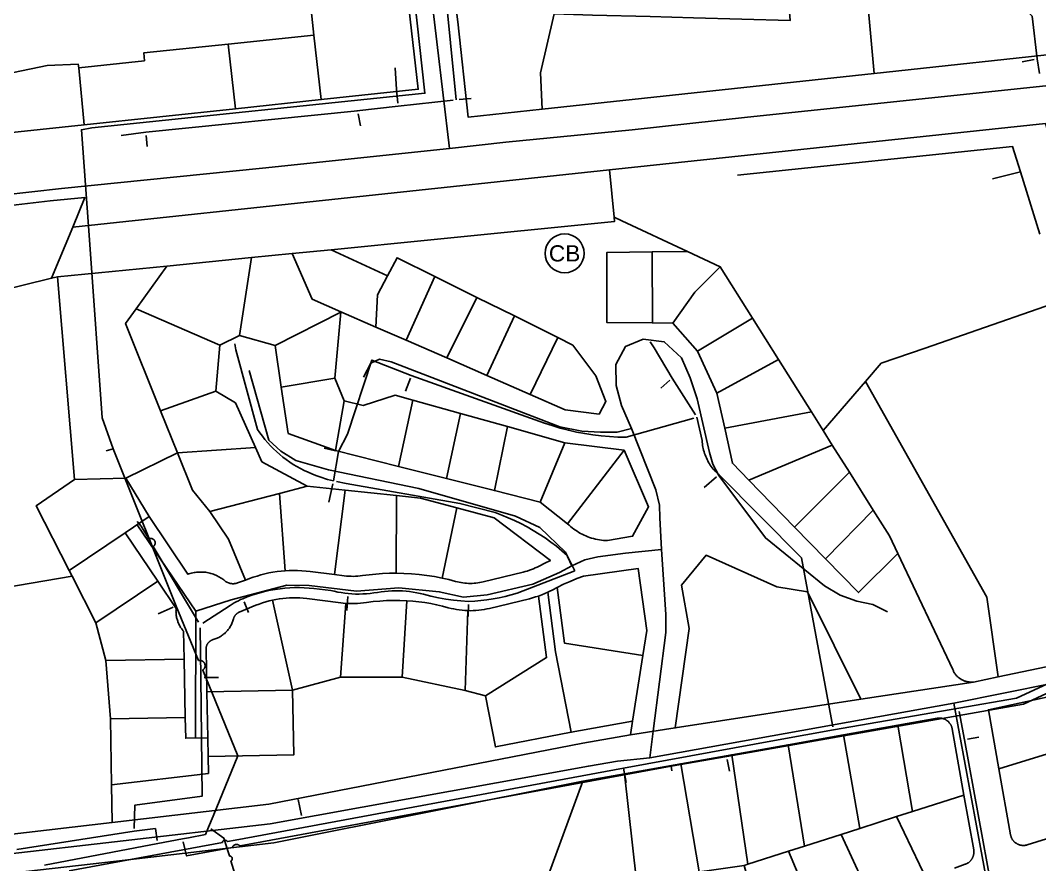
# Model space of a CAD drawing. Extents: x 1876309 to 1899261, y 443723 to 466661.
# Drawn here: x 1884044 to 1885614, y 455369 to 456670 of the extents above; entities that cross this region are included whole.
import ezdxf
from ezdxf.enums import TextEntityAlignment as Align

# ---------------------------------------------------------------- set-up
doc = ezdxf.new("R2010")
doc.units = 0
doc.header["$MEASUREMENT"] = 0
for name, color, linetype in [('Parcels', 31, 'Continuous'), ('Roads', 7, 'Continuous'), ('TEXT', 2, 'Continuous'), ('Waterlines', 5, 'Continuous')]:
    doc.layers.add(name, color=color, linetype=linetype)
doc.styles.get("Standard").update_dxf_attribs({"font": 'arial.ttf', "height": 300})

# ---------------------------------------------------------------- blocks, each defined once
blk = doc.blocks.new('Catch Basin')
blk.add_circle((6.7, 31.9), 30)
blk.add_text('CB', height=25).set_placement((6.7, 31.9), align=Align.MIDDLE)

msp = doc.modelspace()

# ---------------------------------------------------------------- linework, layer by layer
at = {"layer": 'Parcels'}
for points in [[(1885326.8, 456694.6), (1885342.2, 456719.5), (1885391.5, 456805.8), (1885435.6, 456830.2), (1885517.7, 456875.5), (1885709.8, 456858.6), (1885685.9, 456761.5), (1885676.8, 456668.9), (1885672.7, 456622.5), (1885359.1, 456588.8), (1885349.2, 456695.8), (1885326.8, 456694.6)], [(1884866.2, 456680.3), (1884845.2, 456589.4), (1884847.8, 456533.7), (1884733.4, 456521.4), (1884717.8, 456668), (1884716.1, 456679.9), (1884714.8, 456691.8), (1884713.9, 456703.8), (1884713.4, 456715.8), (1884713.4, 456727.8), (1884826.4, 456737.5), (1884849.4, 456721.3), (1884866.2, 456680.3)], [(1884640.4, 456708.9), (1884656.7, 456564.3), (1884507.4, 456548.4), (1884496.1, 456647.4), (1884490.6, 456696.3), (1884640.4, 456708.9)], [(1885228, 456689.4), (1885249.9, 456690.5), (1885326.8, 456694.6), (1885349.2, 456695.8), (1885359.1, 456588.8), (1884847.8, 456533.7), (1884845.2, 456589.4), (1884866.2, 456680.3), (1884925, 456678.7), (1885013.8, 456676.2), (1885080.4, 456674.5), (1885229.5, 456670.4), (1885228, 456689.4)], [(1884496.1, 456647.4), (1884507.4, 456548.4), (1884375.4, 456534.3), (1884364.2, 456633.7), (1884496.1, 456647.4)], [(1884133.8, 456597.1), (1884235, 456608.2), (1884234, 456620.2), (1884364.2, 456633.7), (1884375.4, 456534.3), (1884142.3, 456509.5), (1884133.8, 456597.1)], [(1883021.5, 456302.4), (1883168.2, 456354.4), (1883548.9, 456489.2), (1884085.1, 456600.7), (1884133.2, 456602.7), (1884133.8, 456597.1), (1884142.3, 456509.5), (1883914.4, 456485.3), (1883919.2, 456437.6), (1883580.9, 456391.8), (1883442.5, 456365.7), (1883304.8, 456335.7), (1883168.1, 456301.8), (1883032.3, 456264.2), (1883021.5, 456302.4)], [(1885280.3, 456038.6), (1885262.3, 456067.2), (1885211.7, 456147.9), (1885171.7, 456211.7), (1885121.9, 456290.9), (1885071.3, 456314.5), (1884970.1, 456361.6), (1884958.2, 456367.1), (1884951.4, 456439.9), (1885622.9, 456511.3), (1885696.4, 456277.7), (1885702.7, 456257.6), (1885437.2, 456165.4), (1885369.8, 456142), (1885345.6, 456114.1), (1885280.3, 456038.6)], [(1884092, 456273.1), (1884124.6, 456352), (1884951.4, 456439.9), (1884958.2, 456367.1), (1884958.8, 456360.4), (1884676.3, 456332.3), (1884522.6, 456317), (1884462.5, 456311), (1884400, 456304.8), (1884269.7, 456291.8), (1884101.3, 456275.1), (1884092, 456273.1)], [(1885086.8, 456160.8), (1885116.8, 456096.1), (1885128.7, 456042), (1885140.6, 455987.9), (1885165.9, 455961.8), (1885236.4, 455889.7), (1885284.1, 455840.8), (1885334.9, 455788.8), (1885395.2, 455848.8), (1885479.9, 455670.1), (1885480.3, 455669.1), (1885480.8, 455668.1), (1885481.2, 455667.2), (1885481.7, 455666.3), (1885482.3, 455665.4), (1885482.8, 455664.5), (1885483.4, 455663.6), (1885484.1, 455662.7), (1885484.7, 455661.9), (1885485.4, 455661.1), (1885486.1, 455660.3), (1885486.9, 455659.6), (1885487.6, 455658.8), (1885488.4, 455658.1), (1885489.2, 455657.5), (1885490.1, 455656.8), (1885490.9, 455656.2), (1885491.8, 455655.6), (1885492.7, 455655.1), (1885493.6, 455654.5), (1885494.6, 455654), (1885495.5, 455653.6), (1885496.5, 455653.1), (1885497.5, 455652.8), (1885498.5, 455652.4), (1885499.5, 455652.1), (1885500.5, 455651.8), (1885501.5, 455651.5), (1885502.6, 455651.3), (1885503.6, 455651.1), (1885504.6, 455651), (1885505.7, 455650.9), (1885506.8, 455650.8), (1885507.8, 455650.7), (1885508.9, 455650.7), (1885509.9, 455650.8), (1885511, 455650.8), (1885512, 455650.9), (1885338.3, 455624.2), (1885256.4, 455790), (1885209.2, 455797.8), (1885100, 455846.1), (1885062.3, 455799.9), (1885073.7, 455733.2), (1885052.6, 455580.1), (1884983.4, 455569.5), (1884986.6, 455590.3), (1885002.6, 455691.9), (1885008.6, 455730.2), (1884995.3, 455825.9), (1884911.4, 455814.2), (1884901, 455810.3), (1884890.7, 455806), (1884880.6, 455801.5), (1884870.7, 455796.7), (1884862.8, 455792.6), (1884859.6, 455790.9), (1884856.5, 455789.4), (1884851.8, 455787.2), (1884847, 455785.3), (1884842.1, 455783.4), (1884837.5, 455781.9), (1884832.9, 455780.6), (1884828.2, 455779.3), (1884766.6, 455764.4), (1884762.5, 455763.4), (1884758.3, 455762.6), (1884754.1, 455762), (1884749.9, 455761.5), (1884745.6, 455761.1), (1884741.4, 455760.9), (1884737.1, 455760.8), (1884732.9, 455760.9), (1884728.6, 455761.1), (1884724.2, 455761.4), (1884719.9, 455761.9), (1884715.7, 455762.6), (1884711.4, 455763.4), (1884707.2, 455764.3), (1884703, 455765.4), (1884694, 455767.8), (1884685, 455769.9), (1884675.9, 455771.7), (1884666.7, 455773.2), (1884657.5, 455774.4), (1884648.3, 455775.4), (1884639, 455776.1), (1884628.6, 455776.5), (1884618.3, 455776.6), (1884607.9, 455776.3), (1884597.6, 455775.6), (1884587.3, 455774.7), (1884577, 455773.3), (1884572.4, 455772.7), (1884567.9, 455772.3), (1884563.3, 455771.9), (1884558.8, 455771.8), (1884554.2, 455771.8), (1884549.6, 455771.9), (1884545, 455772.1), (1884541.2, 455772.5), (1884537.3, 455772.9), (1884485, 455779.5), (1884479.7, 455780.1), (1884474.5, 455780.5), (1884469.2, 455780.7), (1884463.9, 455780.8), (1884458.6, 455780.6), (1884453.4, 455780.3), (1884448.1, 455779.8), (1884442.9, 455779.1), (1884437.6, 455778.2), (1884432.5, 455777.2), (1884427.2, 455775.9), (1884422, 455774.5), (1884416.9, 455772.9), (1884411.8, 455771.1), (1884406.7, 455769.1), (1884381, 455758.4), (1884380.5, 455758.2), (1884380.1, 455758), (1884379.6, 455757.8), (1884379.2, 455757.5), (1884378.7, 455757.3), (1884378.3, 455757), (1884377.9, 455756.7), (1884377.5, 455756.4), (1884377.1, 455756), (1884376.7, 455755.7), (1884376.3, 455755.3), (1884375.9, 455755), (1884375.6, 455754.6), (1884375.3, 455754.2), (1884374.9, 455753.8), (1884374.6, 455753.4), (1884374.3, 455753), (1884374, 455752.6), (1884373.8, 455752.1), (1884373.5, 455751.7), (1884373.3, 455751.2), (1884373.1, 455750.7), (1884372.9, 455750.3), (1884372.7, 455749.8), (1884372.5, 455749.3), (1884372.4, 455748.8), (1884372.2, 455748.3), (1884371.8, 455746.8), (1884371.3, 455745.3), (1884370.8, 455743.8), (1884370.2, 455742.4), (1884369.6, 455740.9), (1884369, 455739.5), (1884368.2, 455738.1), (1884367.5, 455736.8), (1884366.7, 455735.4), (1884365.8, 455734.1), (1884364.9, 455732.8), (1884363.9, 455731.6), (1884362.9, 455730.4), (1884361.9, 455729.2), (1884360.8, 455728.1), (1884359.7, 455727), (1884358.6, 455725.9), (1884357.4, 455724.9), (1884356.2, 455723.9), (1884354.9, 455723), (1884353.6, 455722.1), (1884352.3, 455721.2), (1884351, 455720.4), (1884349.6, 455719.7), (1884348.2, 455719), (1884346.8, 455718.3), (1884345.3, 455717.7), (1884343.9, 455717.2), (1884342.4, 455716.7), (1884340.9, 455716.2), (1884340.4, 455716.1), (1884339.9, 455715.9), (1884339.4, 455715.7), (1884338.9, 455715.5), (1884338.5, 455715.3), (1884338, 455715.1), (1884337.5, 455714.8), (1884337.1, 455714.5), (1884336.7, 455714.3), (1884336.2, 455714), (1884335.8, 455713.7), (1884335.4, 455713.3), (1884335, 455713), (1884334.6, 455712.6), (1884334.3, 455712.3), (1884333.9, 455711.9), (1884333.6, 455711.5), (1884333.2, 455711.1), (1884332.9, 455710.7), (1884332.6, 455710.3), (1884332.3, 455709.9), (1884332.1, 455709.4), (1884331.8, 455709), (1884331.6, 455708.5), (1884331.3, 455708), (1884331.1, 455707.6), (1884330.9, 455707.1), (1884330.8, 455706.6), (1884330.6, 455706.1), (1884330.5, 455705.6), (1884330.3, 455705.1), (1884330.2, 455704.6), (1884330.1, 455704.1), (1884330.1, 455703.6), (1884330, 455703), (1884330, 455702.5), (1884330, 455702), (1884330, 455701.5), (1884331.2, 455636), (1884332.6, 455565), (1884298.6, 455564.3), (1884298, 455596.1), (1884296.3, 455686.1), (1884295.4, 455729.1), (1884294.4, 455730.3), (1884293.5, 455731.4), (1884292.5, 455732.6), (1884291.7, 455733.8), (1884290.8, 455735.1), (1884290, 455736.4), (1884289.3, 455737.7), (1884288.6, 455739), (1884287.9, 455740.4), (1884287.3, 455741.8), (1884286.7, 455743.2), (1884286.2, 455744.6), (1884285.7, 455746), (1884285.3, 455747.5), (1884284.9, 455749), (1884284.6, 455750.4), (1884284.3, 455751.9), (1884284, 455753.4), (1884283.9, 455754.9), (1884283.7, 455756.4), (1884283.7, 455758), (1884283.6, 455759.5), (1884283.7, 455761), (1884283.7, 455762.5), (1884283.9, 455764), (1884255.5, 455806.2), (1884205.2, 455880.9), (1884242.3, 455905.8), (1884301.6, 455816.9), (1884303.5, 455817.6), (1884305.4, 455818.2), (1884307.4, 455818.7), (1884309.4, 455819.1), (1884311.4, 455819.5), (1884313.4, 455819.8), (1884315.4, 455820.1), (1884317.4, 455820.3), (1884319.5, 455820.4), (1884321.5, 455820.4), (1884323.5, 455820.4), (1884325.5, 455820.3), (1884327.6, 455820.1), (1884329.6, 455819.9), (1884331.6, 455819.5), (1884333.6, 455819.2), (1884335.6, 455818.7), (1884337.5, 455818.2), (1884339.5, 455817.6), (1884341.4, 455816.9), (1884343.3, 455816.2), (1884345.2, 455815.4), (1884347, 455814.6), (1884348.8, 455813.6), (1884350.6, 455812.7), (1884352.3, 455811.6), (1884354.1, 455810.5), (1884355.7, 455809.3), (1884357.3, 455808.1), (1884358.9, 455806.8), (1884359.5, 455806.4), (1884360, 455806), (1884360.6, 455805.6), (1884361.1, 455805.3), (1884361.7, 455804.9), (1884362.3, 455804.6), (1884362.9, 455804.3), (1884363.6, 455804), (1884364.2, 455803.8), (1884364.8, 455803.5), (1884365.5, 455803.3), (1884366.1, 455803.1), (1884366.8, 455802.9), (1884367.4, 455802.8), (1884368.1, 455802.7), (1884368.8, 455802.5), (1884369.5, 455802.5), (1884370.1, 455802.4), (1884370.8, 455802.4), (1884371.5, 455802.4), (1884372.2, 455802.4), (1884372.8, 455802.4), (1884373.5, 455802.5), (1884374.2, 455802.5), (1884374.9, 455802.6), (1884375.5, 455802.8), (1884376.2, 455802.9), (1884376.9, 455803.1), (1884377.5, 455803.3), (1884378.2, 455803.5), (1884390.7, 455807.9), (1884396.6, 455810.2), (1884402.5, 455812.3), (1884408.5, 455814.2), (1884414.5, 455816), (1884420.6, 455817.5), (1884426.8, 455818.9), (1884432.9, 455820), (1884439.2, 455821), (1884445.4, 455821.7), (1884451.7, 455822.3), (1884458.1, 455822.6), (1884464.6, 455822.8), (1884471, 455822.7), (1884477.4, 455822.4), (1884483.9, 455821.9), (1884490.3, 455821.2), (1884527.9, 455816.4), (1884542.6, 455814.6), (1884546.1, 455814.2), (1884549.6, 455813.9), (1884553.2, 455813.8), (1884556.7, 455813.7), (1884560.3, 455813.8), (1884563.8, 455814.1), (1884567.3, 455814.4), (1884570.8, 455814.9), (1884581.1, 455816.2), (1884591.5, 455817.3), (1884601.8, 455818), (1884612.2, 455818.5), (1884622.6, 455818.6), (1884634.5, 455818.3), (1884646.3, 455817.7), (1884658.2, 455816.6), (1884669.9, 455815.2), (1884681.7, 455813.3), (1884693.3, 455811), (1884703.8, 455808.6), (1884714.3, 455805.9), (1884717.1, 455805.2), (1884719.8, 455804.5), (1884722.6, 455804), (1884725.5, 455803.6), (1884728.3, 455803.2), (1884731.2, 455803), (1884734, 455802.8), (1884736.9, 455802.8), (1884739.7, 455802.8), (1884742.6, 455803), (1884745.4, 455803.2), (1884748.3, 455803.6), (1884751.1, 455804), (1884753.9, 455804.5), (1884756.7, 455805.2), (1884818.3, 455820.2), (1884821.5, 455821), (1884824.7, 455821.9), (1884827.8, 455823), (1884830.9, 455824.1), (1884834, 455825.3), (1884837, 455826.6), (1884840, 455828.1), (1884842.9, 455829.6), (1884851.5, 455834), (1884860.2, 455838.3), (1884773.8, 455903.7), (1884716.3, 455919.1), (1884660.3, 455934.2), (1884623, 455938.1), (1884544.4, 455946.5), (1884485.8, 455952.7), (1884416, 455990.3), (1884406.2, 456012), (1884375.2, 456080.9), (1884344.9, 456099.2), (1884351.2, 456169.7), (1884381.2, 456184.8), (1884436.3, 456169.2), (1884445.8, 456105.2), (1884456.5, 456033.9), (1884529.3, 456007.5), (1884626.4, 455983), (1884700, 455964.5), (1884773.9, 455945.9), (1884844.4, 455928.2), (1884886.8, 455894.7), (1884889, 455892.5), (1884891.3, 455890.5), (1884893.7, 455888.5), (1884896.1, 455886.6), (1884898.7, 455884.8), (1884901.2, 455883.1), (1884903.9, 455881.4), (1884906.5, 455879.9), (1884909.3, 455878.5), (1884912.1, 455877.1), (1884914.9, 455875.9), (1884917.8, 455874.7), (1884920.7, 455873.7), (1884923.6, 455872.7), (1884926.6, 455871.9), (1884929.6, 455871.1), (1884932.6, 455870.5), (1884935.7, 455870), (1884938.7, 455869.5), (1884941.8, 455869.2), (1884944.9, 455869), (1884948, 455868.9), (1884986.9, 455875.4), (1885011.5, 455920.9), (1884973.7, 456008), (1884882.5, 456019.5), (1884794, 456044.4), (1884721.7, 456064.7), (1884648.6, 456085.3), (1884621.3, 456093), (1884572, 456076.9), (1884542.7, 456084.4), (1884528.3, 456119.1), (1884537.3, 456220.6), (1884537.4, 456221.5), (1884591.5, 456197.9), (1884638.3, 456177.4), (1884700.5, 456150.3), (1884762.1, 456123.4), (1884829.1, 456094.1), (1884883.2, 456070.5), (1884935.2, 456063.4), (1884945.8, 456083.3), (1884930, 456122.8), (1884894.7, 456170.1), (1884871.5, 456181.7), (1884804.7, 456214.9), (1884747, 456243.6), (1884682.5, 456275.6), (1884624.1, 456304.7), (1884609.5, 456276.8), (1884522.6, 456317), (1884676.3, 456332.3), (1884958.8, 456360.4), (1884958.2, 456367.1), (1884970.1, 456361.6), (1885071.3, 456314.5), (1885016.8, 456313.7), (1884947, 456312.7), (1884947.2, 456204.8), (1885017.4, 456204.2), (1885048.6, 456204), (1885086.8, 456160.8)], [(1884537.3, 456220.6), (1884436.3, 456169.2), (1884381.2, 456184.8), (1884400, 456304.8), (1884462.5, 456311), (1884493.2, 456240.8), (1884537.4, 456221.5), (1884537.3, 456220.6)], [(1884522.6, 456317), (1884609.5, 456276.8), (1884594.1, 456247.4), (1884591.5, 456197.9), (1884537.4, 456221.5), (1884493.2, 456240.8), (1884462.5, 456311), (1884522.6, 456317)], [(1885016.8, 456313.7), (1885017.4, 456204.2), (1884947.2, 456204.8), (1884947, 456312.7), (1885016.8, 456313.7)], [(1885071.3, 456314.5), (1885121.9, 456290.9), (1885082.6, 456251.8), (1885048.6, 456204), (1885017.4, 456204.2), (1885016.8, 456313.7), (1885071.3, 456314.5)], [(1884222.2, 456225.8), (1884269.7, 456291.8), (1884400, 456304.8), (1884381.2, 456184.8), (1884351.2, 456169.7), (1884222.2, 456225.8)], [(1884638.3, 456177.4), (1884591.5, 456197.9), (1884594.1, 456247.4), (1884609.5, 456276.8), (1884624.1, 456304.7), (1884682.5, 456275.6), (1884638.3, 456177.4)], [(1884269.7, 456291.8), (1884222.2, 456225.8), (1884206, 456203.3), (1884259.8, 456068.8), (1884285.7, 456004.2), (1884206.3, 455964.8), (1884127.2, 455962.8), (1884101.3, 456275.1), (1884269.7, 456291.8)], [(1885171.7, 456211.7), (1885086.8, 456160.8), (1885048.6, 456204), (1885082.6, 456251.8), (1885121.9, 456290.9), (1885171.7, 456211.7)], [(1884682.5, 456275.6), (1884747, 456243.6), (1884700.5, 456150.3), (1884638.3, 456177.4), (1884682.5, 456275.6)], [(1884804.7, 456214.9), (1884762.1, 456123.4), (1884700.5, 456150.3), (1884747, 456243.6), (1884804.7, 456214.9)], [(1884344.9, 456099.2), (1884259.8, 456068.8), (1884206, 456203.3), (1884222.2, 456225.8), (1884351.2, 456169.7), (1884344.9, 456099.2)], [(1884528.3, 456119.1), (1884445.8, 456105.2), (1884436.3, 456169.2), (1884537.3, 456220.6), (1884528.3, 456119.1)], [(1884804.7, 456214.9), (1884871.5, 456181.7), (1884829.1, 456094.1), (1884762.1, 456123.4), (1884804.7, 456214.9)], [(1885171.7, 456211.7), (1885211.7, 456147.9), (1885116.8, 456096.1), (1885086.8, 456160.8), (1885171.7, 456211.7)], [(1884829.1, 456094.1), (1884871.5, 456181.7), (1884894.7, 456170.1), (1884930, 456122.8), (1884945.8, 456083.3), (1884935.2, 456063.4), (1884883.2, 456070.5), (1884829.1, 456094.1)], [(1885211.7, 456147.9), (1885262.3, 456067.2), (1885128.7, 456042), (1885116.8, 456096.1), (1885211.7, 456147.9)], [(1884528.3, 456119.1), (1884542.7, 456084.4), (1884529.3, 456007.5), (1884456.5, 456033.9), (1884445.8, 456105.2), (1884528.3, 456119.1)], [(1885280.3, 456038.6), (1885345.6, 456114.1), (1885532.5, 455781.4), (1885549.6, 455658.8), (1885512, 455650.9), (1885511, 455650.8), (1885509.9, 455650.8), (1885508.9, 455650.7), (1885507.8, 455650.7), (1885506.8, 455650.8), (1885505.7, 455650.9), (1885504.6, 455651), (1885503.6, 455651.1), (1885502.6, 455651.3), (1885501.5, 455651.5), (1885500.5, 455651.8), (1885499.5, 455652.1), (1885498.5, 455652.4), (1885497.5, 455652.8), (1885496.5, 455653.1), (1885495.5, 455653.6), (1885494.6, 455654), (1885493.6, 455654.5), (1885492.7, 455655.1), (1885491.8, 455655.6), (1885490.9, 455656.2), (1885490.1, 455656.8), (1885489.2, 455657.5), (1885488.4, 455658.1), (1885487.6, 455658.8), (1885486.9, 455659.6), (1885486.1, 455660.3), (1885485.4, 455661.1), (1885484.7, 455661.9), (1885484.1, 455662.7), (1885483.4, 455663.6), (1885482.8, 455664.5), (1885482.3, 455665.4), (1885481.7, 455666.3), (1885481.2, 455667.2), (1885480.8, 455668.1), (1885480.3, 455669.1), (1885479.9, 455670.1), (1885395.2, 455848.8), (1885382.3, 455876.2), (1885357.5, 455915.6), (1885320.7, 455974.3), (1885294.4, 456016.1), (1885280.3, 456038.6)], [(1884285.7, 456004.2), (1884259.8, 456068.8), (1884344.9, 456099.2), (1884375.2, 456080.9), (1884406.2, 456012), (1884285.7, 456004.2)], [(1884529.3, 456007.5), (1884542.7, 456084.4), (1884572, 456076.9), (1884621.3, 456093), (1884648.6, 456085.3), (1884626.4, 455983), (1884529.3, 456007.5)], [(1884648.6, 456085.3), (1884721.7, 456064.7), (1884700, 455964.5), (1884626.4, 455983), (1884648.6, 456085.3)], [(1884721.7, 456064.7), (1884794, 456044.4), (1884773.9, 455945.9), (1884700, 455964.5), (1884721.7, 456064.7)], [(1885262.3, 456067.2), (1885280.3, 456038.6), (1885294.4, 456016.1), (1885165.9, 455961.8), (1885140.6, 455987.9), (1885128.7, 456042), (1885262.3, 456067.2)], [(1884794, 456044.4), (1884882.5, 456019.5), (1884844.4, 455928.2), (1884773.9, 455945.9), (1884794, 456044.4)], [(1884443.2, 455941.6), (1884335.9, 455913.7), (1884308.8, 455946.4), (1884285.7, 456004.2), (1884406.2, 456012), (1884416, 455990.3), (1884485.8, 455952.7), (1884443.2, 455941.6)], [(1884882.5, 456019.5), (1884973.7, 456008), (1884886.8, 455894.7), (1884844.4, 455928.2), (1884882.5, 456019.5)], [(1885294.4, 456016.1), (1885320.7, 455974.3), (1885236.4, 455889.7), (1885165.9, 455961.8), (1885294.4, 456016.1)], [(1884206.3, 455964.8), (1884285.7, 456004.2), (1884308.8, 455946.4), (1884335.9, 455913.7), (1884364.6, 455870.9), (1884390.7, 455807.9), (1884378.2, 455803.5), (1884377.5, 455803.3), (1884376.9, 455803.1), (1884376.2, 455802.9), (1884375.5, 455802.8), (1884374.9, 455802.6), (1884374.2, 455802.5), (1884373.5, 455802.5), (1884372.8, 455802.4), (1884372.2, 455802.4), (1884371.5, 455802.4), (1884370.8, 455802.4), (1884370.1, 455802.4), (1884369.5, 455802.5), (1884368.8, 455802.5), (1884368.1, 455802.7), (1884367.4, 455802.8), (1884366.8, 455802.9), (1884366.1, 455803.1), (1884365.5, 455803.3), (1884364.8, 455803.5), (1884364.2, 455803.8), (1884363.6, 455804), (1884362.9, 455804.3), (1884362.3, 455804.6), (1884361.7, 455804.9), (1884361.1, 455805.3), (1884360.6, 455805.6), (1884360, 455806), (1884359.5, 455806.4), (1884358.9, 455806.8), (1884357.3, 455808.1), (1884355.7, 455809.3), (1884354.1, 455810.5), (1884352.3, 455811.6), (1884350.6, 455812.7), (1884348.8, 455813.6), (1884347, 455814.6), (1884345.2, 455815.4), (1884343.3, 455816.2), (1884341.4, 455816.9), (1884339.5, 455817.6), (1884337.5, 455818.2), (1884335.6, 455818.7), (1884333.6, 455819.2), (1884331.6, 455819.5), (1884329.6, 455819.9), (1884327.6, 455820.1), (1884325.5, 455820.3), (1884323.5, 455820.4), (1884321.5, 455820.4), (1884319.5, 455820.4), (1884317.4, 455820.3), (1884315.4, 455820.1), (1884313.4, 455819.8), (1884311.4, 455819.5), (1884309.4, 455819.1), (1884307.4, 455818.7), (1884305.4, 455818.2), (1884303.5, 455817.6), (1884301.6, 455816.9), (1884242.3, 455905.8), (1884206.3, 455964.8)], [(1884973.7, 456008), (1885011.5, 455920.9), (1884986.9, 455875.4), (1884948, 455868.9), (1884944.9, 455869), (1884941.8, 455869.2), (1884938.7, 455869.5), (1884935.7, 455870), (1884932.6, 455870.5), (1884929.6, 455871.1), (1884926.6, 455871.9), (1884923.6, 455872.7), (1884920.7, 455873.7), (1884917.8, 455874.7), (1884914.9, 455875.9), (1884912.1, 455877.1), (1884909.3, 455878.5), (1884906.5, 455879.9), (1884903.9, 455881.4), (1884901.2, 455883.1), (1884898.7, 455884.8), (1884896.1, 455886.6), (1884893.7, 455888.5), (1884891.3, 455890.5), (1884889, 455892.5), (1884886.8, 455894.7), (1884973.7, 456008)], [(1884206.3, 455964.8), (1884242.3, 455905.8), (1884205.2, 455880.9), (1884119.1, 455822.9), (1884068.3, 455922.6), (1884127.2, 455962.8), (1884206.3, 455964.8)], [(1885320.7, 455974.3), (1885357.5, 455915.6), (1885284.1, 455840.8), (1885236.4, 455889.7), (1885320.7, 455974.3)], [(1884544.4, 455946.5), (1884527.9, 455816.4), (1884490.3, 455821.2), (1884483.9, 455821.9), (1884477.4, 455822.4), (1884471, 455822.7), (1884464.6, 455822.8), (1884458.1, 455822.6), (1884451.7, 455822.3), (1884443.2, 455941.6), (1884485.8, 455952.7), (1884544.4, 455946.5)], [(1884443.2, 455941.6), (1884451.7, 455822.3), (1884445.4, 455821.7), (1884439.2, 455821), (1884432.9, 455820), (1884426.8, 455818.9), (1884420.6, 455817.5), (1884414.5, 455816), (1884408.5, 455814.2), (1884402.5, 455812.3), (1884396.6, 455810.2), (1884390.7, 455807.9), (1884364.6, 455870.9), (1884335.9, 455913.7), (1884443.2, 455941.6)], [(1884544.4, 455946.5), (1884623, 455938.1), (1884622.6, 455818.6), (1884612.2, 455818.5), (1884601.8, 455818), (1884591.5, 455817.3), (1884581.1, 455816.2), (1884570.8, 455814.9), (1884567.3, 455814.4), (1884563.8, 455814.1), (1884560.3, 455813.8), (1884556.7, 455813.7), (1884553.2, 455813.8), (1884549.6, 455813.9), (1884546.1, 455814.2), (1884542.6, 455814.6), (1884527.9, 455816.4), (1884544.4, 455946.5)], [(1884622.6, 455818.6), (1884623, 455938.1), (1884660.3, 455934.2), (1884716.3, 455919.1), (1884693.3, 455811), (1884681.7, 455813.3), (1884669.9, 455815.2), (1884658.2, 455816.6), (1884646.3, 455817.7), (1884634.5, 455818.3), (1884622.6, 455818.6)], [(1884716.3, 455919.1), (1884773.8, 455903.7), (1884860.2, 455838.3), (1884851.5, 455834), (1884842.9, 455829.6), (1884840, 455828.1), (1884837, 455826.6), (1884834, 455825.3), (1884830.9, 455824.1), (1884827.8, 455823), (1884824.7, 455821.9), (1884821.5, 455821), (1884818.3, 455820.2), (1884756.7, 455805.2), (1884753.9, 455804.5), (1884751.1, 455804), (1884748.3, 455803.6), (1884745.4, 455803.2), (1884742.6, 455803), (1884739.7, 455802.8), (1884736.9, 455802.8), (1884734, 455802.8), (1884731.2, 455803), (1884728.3, 455803.2), (1884725.5, 455803.6), (1884722.6, 455804), (1884719.8, 455804.5), (1884717.1, 455805.2), (1884714.3, 455805.9), (1884703.8, 455808.6), (1884693.3, 455811), (1884716.3, 455919.1)], [(1885284.1, 455840.8), (1885357.5, 455915.6), (1885382.3, 455876.2), (1885395.2, 455848.8), (1885334.9, 455788.8), (1885284.1, 455840.8)], [(1884119.1, 455822.9), (1884205.2, 455880.9), (1884255.5, 455806.2), (1884160.2, 455742.1), (1884123.5, 455814.2), (1884119.1, 455822.9)], [(1885338.3, 455624.2), (1885052.6, 455580.1), (1885073.7, 455733.2), (1885062.3, 455799.9), (1885100, 455846.1), (1885209.2, 455797.8), (1885256.4, 455790), (1885338.3, 455624.2)], [(1884870.7, 455796.7), (1884880.6, 455801.5), (1884890.7, 455806), (1884901, 455810.3), (1884911.4, 455814.2), (1884995.3, 455825.9), (1885008.6, 455730.2), (1885002.6, 455691.9), (1884881.7, 455710.9), (1884870.7, 455796.7)], [(1884160.2, 455742.1), (1884255.5, 455806.2), (1884283.9, 455764), (1884283.7, 455762.5), (1884283.7, 455761), (1884283.6, 455759.5), (1884283.7, 455758), (1884283.7, 455756.4), (1884283.9, 455754.9), (1884284, 455753.4), (1884284.3, 455751.9), (1884284.6, 455750.4), (1884284.9, 455749), (1884285.3, 455747.5), (1884285.7, 455746), (1884286.2, 455744.6), (1884286.7, 455743.2), (1884287.3, 455741.8), (1884287.9, 455740.4), (1884288.6, 455739), (1884289.3, 455737.7), (1884290, 455736.4), (1884290.8, 455735.1), (1884291.7, 455733.8), (1884292.5, 455732.6), (1884293.5, 455731.4), (1884294.4, 455730.3), (1884295.4, 455729.1), (1884296.3, 455686.1), (1884175.6, 455683.8), (1884160.2, 455742.1)], [(1884870.7, 455796.7), (1884881.7, 455710.9), (1885002.6, 455691.9), (1884986.6, 455590.3), (1884906.6, 455576.4), (1884892.4, 455573.6), (1884868.2, 455697.6), (1884856.5, 455789.4), (1884859.6, 455790.9), (1884862.8, 455792.6), (1884870.7, 455796.7)], [(1884463, 455638.5), (1884331.2, 455636), (1884330, 455701.5), (1884330, 455702), (1884330, 455702.5), (1884330, 455703), (1884330.1, 455703.6), (1884330.1, 455704.1), (1884330.2, 455704.6), (1884330.3, 455705.1), (1884330.5, 455705.6), (1884330.6, 455706.1), (1884330.8, 455706.6), (1884330.9, 455707.1), (1884331.1, 455707.6), (1884331.3, 455708), (1884331.6, 455708.5), (1884331.8, 455709), (1884332.1, 455709.4), (1884332.3, 455709.9), (1884332.6, 455710.3), (1884332.9, 455710.7), (1884333.2, 455711.1), (1884333.6, 455711.5), (1884333.9, 455711.9), (1884334.3, 455712.3), (1884334.6, 455712.6), (1884335, 455713), (1884335.4, 455713.3), (1884335.8, 455713.7), (1884336.2, 455714), (1884336.7, 455714.3), (1884337.1, 455714.5), (1884337.5, 455714.8), (1884338, 455715.1), (1884338.5, 455715.3), (1884338.9, 455715.5), (1884339.4, 455715.7), (1884339.9, 455715.9), (1884340.4, 455716.1), (1884340.9, 455716.2), (1884342.4, 455716.7), (1884343.9, 455717.2), (1884345.3, 455717.7), (1884346.8, 455718.3), (1884348.2, 455719), (1884349.6, 455719.7), (1884351, 455720.4), (1884352.3, 455721.2), (1884353.6, 455722.1), (1884354.9, 455723), (1884356.2, 455723.9), (1884357.4, 455724.9), (1884358.6, 455725.9), (1884359.7, 455727), (1884360.8, 455728.1), (1884361.9, 455729.2), (1884362.9, 455730.4), (1884363.9, 455731.6), (1884364.9, 455732.8), (1884365.8, 455734.1), (1884366.7, 455735.4), (1884367.5, 455736.8), (1884368.2, 455738.1), (1884369, 455739.5), (1884369.6, 455740.9), (1884370.2, 455742.4), (1884370.8, 455743.8), (1884371.3, 455745.3), (1884371.8, 455746.8), (1884372.2, 455748.3), (1884372.4, 455748.8), (1884372.5, 455749.3), (1884372.7, 455749.8), (1884372.9, 455750.3), (1884373.1, 455750.7), (1884373.3, 455751.2), (1884373.5, 455751.7), (1884373.8, 455752.1), (1884374, 455752.6), (1884374.3, 455753), (1884374.6, 455753.4), (1884374.9, 455753.8), (1884375.3, 455754.2), (1884375.6, 455754.6), (1884375.9, 455755), (1884376.3, 455755.3), (1884376.7, 455755.7), (1884377.1, 455756), (1884377.5, 455756.4), (1884377.9, 455756.7), (1884378.3, 455757), (1884378.7, 455757.3), (1884379.2, 455757.5), (1884379.6, 455757.8), (1884380.1, 455758), (1884380.5, 455758.2), (1884381, 455758.4), (1884406.7, 455769.1), (1884411.8, 455771.1), (1884416.9, 455772.9), (1884422, 455774.5), (1884427.2, 455775.9), (1884432.5, 455777.2), (1884463, 455638.5)], [(1884463, 455638.5), (1884432.5, 455777.2), (1884437.6, 455778.2), (1884442.9, 455779.1), (1884448.1, 455779.8), (1884453.4, 455780.3), (1884458.6, 455780.6), (1884463.9, 455780.8), (1884469.2, 455780.7), (1884474.5, 455780.5), (1884479.7, 455780.1), (1884485, 455779.5), (1884537.3, 455772.9), (1884541.2, 455772.5), (1884545, 455772.1), (1884536.8, 455658.4), (1884463, 455638.5)], [(1884632.2, 455658.4), (1884536.8, 455658.4), (1884545, 455772.1), (1884549.6, 455771.9), (1884554.2, 455771.8), (1884558.8, 455771.8), (1884563.3, 455771.9), (1884567.9, 455772.3), (1884572.4, 455772.7), (1884577, 455773.3), (1884587.3, 455774.7), (1884597.6, 455775.6), (1884607.9, 455776.3), (1884618.3, 455776.6), (1884628.6, 455776.5), (1884639, 455776.1), (1884632.2, 455658.4)], [(1884632.2, 455658.4), (1884639, 455776.1), (1884648.3, 455775.4), (1884657.5, 455774.4), (1884666.7, 455773.2), (1884675.9, 455771.7), (1884685, 455769.9), (1884694, 455767.8), (1884703, 455765.4), (1884707.2, 455764.3), (1884711.4, 455763.4), (1884715.7, 455762.6), (1884719.9, 455761.9), (1884724.2, 455761.4), (1884728.6, 455761.1), (1884732.9, 455760.9), (1884729, 455638), (1884632.2, 455658.4)], [(1884729, 455638), (1884732.9, 455760.9), (1884737.1, 455760.8), (1884741.4, 455760.9), (1884745.6, 455761.1), (1884749.9, 455761.5), (1884754.1, 455762), (1884758.3, 455762.6), (1884762.5, 455763.4), (1884766.6, 455764.4), (1884828.2, 455779.3), (1884832.9, 455780.6), (1884837.5, 455781.9), (1884842.1, 455783.4), (1884854.3, 455688.6), (1884760.3, 455629.4), (1884729, 455638)], [(1884842.1, 455783.4), (1884847, 455785.3), (1884851.8, 455787.2), (1884856.5, 455789.4), (1884868.2, 455697.6), (1884892.4, 455573.6), (1884775.6, 455550.9), (1884760.3, 455629.4), (1884854.3, 455688.6), (1884842.1, 455783.4)], [(1884182.5, 455593.9), (1884175.6, 455683.8), (1884296.3, 455686.1), (1884298, 455596.1), (1884182.5, 455593.9)], [(1884729, 455638), (1884760.3, 455629.4), (1884775.6, 455550.9), (1884892.4, 455573.6), (1884906.6, 455576.4), (1884986.6, 455590.3), (1884983.4, 455569.5), (1884910.2, 455556.7), (1884426.4, 455462.5), (1884185.3, 455434.5), (1884184.3, 455492.7), (1884333.6, 455510.1), (1884333.1, 455536), (1884464.9, 455538.5), (1884463, 455638.5), (1884536.8, 455658.4), (1884632.2, 455658.4), (1884729, 455638)], [(1884331.2, 455636), (1884463, 455638.5), (1884464.9, 455538.5), (1884333.1, 455536), (1884332.6, 455565), (1884331.2, 455636)], [(1885727.8, 455571.7), (1885639, 455544.3), (1885550.8, 455517.1), (1885534.7, 455608.1), (1885705.1, 455645.1), (1885727.8, 455571.7)], [(1884182.5, 455593.9), (1884298, 455596.1), (1884298.6, 455564.3), (1884332.6, 455565), (1884333.1, 455536), (1884333.6, 455510.1), (1884184.3, 455492.7), (1884182.5, 455593.9)], [(1885417.7, 455451.2), (1885395.3, 455584.3), (1885455.7, 455595.1), (1885456.4, 455595.2), (1885457.1, 455595.3), (1885457.8, 455595.3), (1885458.5, 455595.4), (1885459.2, 455595.4), (1885459.9, 455595.4), (1885460.6, 455595.3), (1885461.3, 455595.3), (1885462, 455595.2), (1885462.7, 455595.1), (1885463.4, 455594.9), (1885464.1, 455594.8), (1885464.7, 455594.6), (1885465.4, 455594.4), (1885466.1, 455594.2), (1885466.7, 455593.9), (1885467.4, 455593.7), (1885468, 455593.4), (1885468.6, 455593), (1885469.2, 455592.7), (1885469.8, 455592.3), (1885470.4, 455592), (1885471, 455591.6), (1885471.5, 455591.1), (1885472.1, 455590.7), (1885472.6, 455590.2), (1885473.1, 455589.8), (1885473.6, 455589.3), (1885474.1, 455588.8), (1885474.5, 455588.2), (1885475, 455587.7), (1885475.4, 455587.1), (1885475.8, 455586.6), (1885476.2, 455586), (1885476.6, 455585.4), (1885476.9, 455584.8), (1885477.2, 455584.2), (1885477.5, 455583.5), (1885477.8, 455582.9), (1885478, 455582.2), (1885478.3, 455581.6), (1885478.5, 455580.9), (1885478.6, 455580.2), (1885478.8, 455579.6), (1885478.9, 455578.9), (1885497.1, 455476.7), (1885417.7, 455451.2)], [(1885393.4, 455443.4), (1885336.7, 455425.3), (1885311.5, 455569.4), (1885395.3, 455584.3), (1885417.7, 455451.2), (1885393.4, 455443.4)], [(1885307.9, 455416), (1885251.4, 455397.9), (1885226.3, 455554.3), (1885311.5, 455569.4), (1885336.7, 455425.3), (1885307.9, 455416)], [(1885227, 455390.1), (1885164.5, 455370), (1885139.6, 455538.9), (1885226.3, 455554.3), (1885251.4, 455397.9), (1885227, 455390.1)], [(1885001.3, 455345.6), (1884992.7, 455344.3), (1884974.4, 455509.6), (1885061, 455524.9), (1885089.4, 455358.2), (1885001.3, 455345.6)], [(1885104.5, 455360.4), (1885089.4, 455358.2), (1885061, 455524.9), (1885139.6, 455538.9), (1885164.5, 455370), (1885158.4, 455368.1), (1885104.5, 455360.4)], [(1884992.7, 455344.3), (1884899.4, 455330.9), (1884845.8, 455323.2), (1884910, 455498.1), (1884974.4, 455509.6), (1884992.7, 455344.3)], [(1885336.7, 455425.3), (1885393.4, 455443.4), (1885440.4, 455345.1), (1885358.7, 455306.2), (1885307.9, 455416), (1885336.7, 455425.3)], [(1885251.4, 455397.9), (1885307.9, 455416), (1885358.7, 455306.2), (1885278.3, 455267.8), (1885227, 455390.1), (1885251.4, 455397.9)], [(1885227, 455390.1), (1885278.3, 455267.8), (1885238.6, 455248.9), (1885230.3, 455245.1), (1885222, 455241.7), (1885213.5, 455238.5), (1885204.9, 455235.6), (1885196.2, 455232.9), (1885158.4, 455368.1), (1885164.5, 455370), (1885227, 455390.1)]]:
    msp.add_lwpolyline(points, close=True, dxfattribs=at)
for points in [[(1883923.4, 456372.9), (1884089.9, 456392.1), (1884143.3, 456397.4), (1884124.6, 456352), (1884092, 456273.1), (1883700.8, 456176.8)], [(1883700.8, 456176.8), (1884092, 456273.1), (1884092, 456273.1), (1884101.3, 456275.1), (1884127.2, 455962.8), (1884068.3, 455922.6), (1884119.1, 455822.9), (1884123.5, 455814.2), (1883783.3, 455755.7)], [(1885695.2, 455689), (1885549.6, 455658.8), (1885532.5, 455781.4), (1885345.6, 456114.1), (1885369.8, 456142), (1885437.2, 456165.4), (1885702.7, 456257.6)], [(1883783.3, 455755.7), (1884123.5, 455814.2), (1884160.2, 455742.1), (1884160.2, 455742.1), (1884175.6, 455683.8), (1884182.5, 455593.9), (1884184.3, 455492.7), (1884185.3, 455434.5), (1884022.4, 455415.6)], [(1885669.1, 455422.9), (1885594.5, 455399.9), (1885593.8, 455399.7), (1885593.1, 455399.6), (1885592.5, 455399.4), (1885591.8, 455399.3), (1885591.1, 455399.2), (1885590.4, 455399.1), (1885589.7, 455399.1), (1885589, 455399.1), (1885588.3, 455399.1), (1885587.6, 455399.1), (1885587, 455399.1), (1885586.3, 455399.2), (1885585.6, 455399.3), (1885584.9, 455399.4), (1885584.2, 455399.5), (1885583.5, 455399.7), (1885582.9, 455399.9), (1885582.2, 455400.1), (1885581.6, 455400.3), (1885580.9, 455400.6), (1885580.3, 455400.8), (1885579.7, 455401.1), (1885579.1, 455401.5), (1885578.5, 455401.8), (1885577.9, 455402.2), (1885577.3, 455402.5), (1885576.7, 455402.9), (1885576.2, 455403.4), (1885575.6, 455403.8), (1885575.1, 455404.3), (1885574.6, 455404.7), (1885574.1, 455405.2), (1885573.7, 455405.7), (1885573.2, 455406.3), (1885572.8, 455406.8), (1885572.4, 455407.3), (1885572, 455407.9), (1885571.6, 455408.5), (1885571.2, 455409.1), (1885570.9, 455409.7), (1885570.6, 455410.3), (1885570.3, 455410.9), (1885570, 455411.6), (1885569.8, 455412.2), (1885569.6, 455412.9), (1885569.4, 455413.5), (1885569.2, 455414.2), (1885569, 455414.9), (1885568.9, 455415.6), (1885550.8, 455517.1), (1885639, 455544.3)], [(1884034.2, 455356.7), (1884192.2, 455374.9), (1884434.1, 455402.9), (1884910, 455498.1), (1884845.8, 455323.2), (1884775.5, 455132.1), (1884736.1, 455024.9), (1884656.5, 454808.4), (1884646, 454779.8), (1884598.2, 454649.7), (1884568.2, 454568.1), (1884538.2, 454486.4), (1884511.1, 454412.8), (1884467, 454292.7), (1884435.7, 454207.7), (1884350, 454243.8), (1884265.5, 454279.3), (1883620.2, 454551.1)], [(1885440.4, 455345.1), (1885393.4, 455443.4), (1885417.7, 455451.2), (1885417.7, 455451.2), (1885497.1, 455476.7), (1885512.1, 455392.4), (1885512.2, 455391.7), (1885512.3, 455391), (1885512.3, 455390.3), (1885512.4, 455389.6), (1885512.4, 455388.9), (1885512.4, 455388.3), (1885512.3, 455387.6), (1885512.3, 455386.9), (1885512.2, 455386.2), (1885512.1, 455385.5), (1885512, 455384.9), (1885511.8, 455384.2), (1885511.7, 455383.5), (1885511.5, 455382.9), (1885511.2, 455382.2), (1885511, 455381.6), (1885510.7, 455381), (1885510.5, 455380.3), (1885510.2, 455379.7), (1885509.8, 455379.1), (1885509.5, 455378.5), (1885509.1, 455377.9), (1885508.8, 455377.4), (1885508.3, 455376.8), (1885507.9, 455376.3), (1885507.5, 455375.8), (1885507, 455375.2), (1885506.6, 455374.7), (1885506.1, 455374.3), (1885505.6, 455373.8), (1885505, 455373.4), (1885504.5, 455372.9), (1885503.9, 455372.5), (1885503.4, 455372.2), (1885502.8, 455371.8), (1885502.2, 455371.4), (1885501.6, 455371.1), (1885501, 455370.8), (1885500.4, 455370.5), (1885499.7, 455370.3), (1885499.1, 455370), (1885482.7, 455363.9)]]:
    msp.add_lwpolyline(points, dxfattribs=at)
at = {"layer": 'Roads'}
for p, q in [((1884223.8, 455893.2), (1884314, 455759.9)), ((1884314, 455759.9), (1884313.9, 455564.6)), ((1885634.7, 455649.2), (1885481.8, 455618.1)), ((1885481.8, 455618.1), (1885013.6, 455534.2)), ((1885481.8, 455618.1), (1885533.8, 455334.8))]:
    msp.add_line(p, q, dxfattribs=at)
for points in [[(1884720.2, 456852.4), (1884697.7, 456816.7), (1884683.3, 456785.4), (1884676.6, 456752), (1884675.7, 456720.2), (1884704.8, 456473.2)], [(1885623.2, 456569.6), (1885442.5, 456550.4), (1885164, 456521.1), (1884986.3, 456501.5), (1884791.6, 456482.8), (1884704.8, 456473.2)], [(1884704.8, 456473.2), (1884417.1, 456442.9), (1884107.3, 456411.1), (1883969.5, 456396), (1883794.4, 456371.3), (1883652.6, 456348.6), (1883488.6, 456316.3), (1883314.5, 456274.9), (1883163.1, 456234.5), (1882853.3, 456148.7), (1882635.3, 456091.7)], [(1884984.9, 456041.3), (1884969.5, 456077.1), (1884961.3, 456108), (1884960.9, 456140.3), (1884975.7, 456168.1), (1885003, 456179.4), (1885035.6, 456175.3), (1885062.2, 456150.4), (1885075.7, 456119.8), (1885086.3, 456087.5), (1885105.3, 456004.7), (1885110.2, 455986.8), (1885119.8, 455969), (1885191.5, 455872.9), (1885282.6, 455798.9), (1885306.7, 455784.9), (1885332.3, 455775.4), (1885356.8, 455770.4), (1885379.4, 455759.1)], [(1884984.9, 456041.3), (1884962.9, 456036), (1884937.6, 456036), (1884908.8, 456037.6), (1884874.7, 456044.3), (1884614.8, 456144.1), (1884597.1, 456148.3), (1884583.5, 456142.4), (1884572.5, 456120.4)], [(1884893.2, 455830), (1884883.5, 455850.9), (1884843.8, 455889.2), (1884806.6, 455906.4), (1884657.7, 455949.3), (1884518.5, 455977.9), (1884468, 455992.2), (1884445.2, 456006.5), (1884426.7, 456023.3), (1884396.4, 456131)], [(1884984.9, 456041.3), (1885022.8, 455946.8), (1885028, 455923.3), (1885028.8, 455903.8), (1885031.3, 455855)], [(1885031.3, 455855), (1884976, 455849.3), (1884933.3, 455843.8), (1884913.5, 455839), (1884893.2, 455830)], [(1885031.3, 455855), (1885037.8, 455754.9), (1885037.8, 455727.3), (1885018.3, 455575.2), (1885013.6, 455534.2)], [(1884893.2, 455830), (1884874.3, 455819.6), (1884833.3, 455801.5), (1884762.6, 455785.1), (1884726.4, 455781.7), (1884689.1, 455790.1), (1884627, 455796), (1884561.4, 455791), (1884488.9, 455799.8), (1884454.5, 455800.2), (1884368.6, 455777.5), (1884314, 455759.9)], [(1885013.6, 455534.2), (1884963.7, 455528.7), (1884918.9, 455521.3), (1884428.8, 455432.5), (1884188.7, 455404.5), (1884028.4, 455386), (1883811.5, 455342.6), (1883752.5, 455335.9), (1883696.5, 455343.4), (1883480.8, 455410.7), (1883434.5, 455420.2), (1883401.9, 455418.1)]]:
    msp.add_lwpolyline(points, dxfattribs=at)
at = {"layer": 'Waterlines', "color": 5}
for p, q in [((1885605.1, 456610.1), (1885586.7, 456606.5)), ((1885610, 456611), (1885613.3, 456588.6)), ((1885584, 456437), (1885572, 456434)), ((1885614, 456341), (1885584, 456437))]:
    msp.add_line(p, q, dxfattribs=at)
for points in [[(1885475.1, 456844.2), (1885476, 456805), (1885602, 456677), (1885610, 456611)], [(1884715, 456548), (1884697.7, 456724.2)], [(1884623.2, 456563.9), (1884621.2, 456597.4)], [(1884625.5, 456543), (1884623.2, 456563.9)], [(1884626, 456538.1), (1884710.3, 456547.5)], [(1884719.8, 456548.4), (1884738, 456549.9)], [(1884237, 456498), (1884563, 456531)], [(1884562.3, 456531.1), (1884626, 456538.1)], [(1884564, 456526.3), (1884567.8, 456508)], [(1884199, 456493), (1884237, 456498)], [(1884237.5, 456493.1), (1884239.2, 456476)], [(1885584, 456437), (1885572, 456476), (1885148.2, 456432.1)], [(1885572, 456434), (1885541, 456426)], [(1884376, 456163), (1884374, 456172)], [(1885020, 456166), (1885014, 456175)], [(1884505, 455967), (1884498.9, 455969.1), (1884492.9, 455971.5), (1884487, 455974.1), (1884481.1, 455976.8), (1884475.4, 455979.8), (1884469.7, 455983), (1884464.2, 455986.3), (1884458.8, 455989.9), (1884453.5, 455993.6), (1884448.4, 455997.5), (1884443.4, 456001.6), (1884438.5, 456005.9), (1884433.8, 456010.3), (1884429.3, 456014.9), (1884424.9, 456019.6), (1884420.6, 456024.5), (1884416.6, 456029.5), (1884412.7, 456034.7), (1884409, 456040), (1884376, 456163)], [(1885048, 456119), (1885020, 456166)], [(1884534, 456006), (1884548, 456033), (1884585, 456147), (1884646, 456123)], [(1884646, 456123), (1884851, 456050), (1884863.2, 456045.9), (1884875.5, 456042.2), (1884887.9, 456038.9), (1884900.4, 456036.1), (1884913.1, 456033.7), (1884925.8, 456031.7), (1884938.5, 456030.1), (1884951.3, 456029), (1884964.2, 456028.3), (1884977, 456028), (1885080.9, 456057.5)], [(1884644.6, 456119.2), (1884637.1, 456099)], [(1885044.3, 456115.8), (1885030.3, 456103.7)], [(1885083.6, 456062.8), (1885048, 456119)], [(1885120, 455970), (1885118.1, 455971.7), (1885116.3, 455973.4), (1885114.5, 455975.2), (1885112.8, 455977.1), (1885111.1, 455979), (1885109.5, 455980.9), (1885108, 455983), (1885106.5, 455985), (1885105.2, 455987.2), (1885103.9, 455989.3), (1885102.6, 455991.5), (1885101.5, 455993.8), (1885100.4, 455996.1), (1885099.4, 455998.4), (1885098.5, 456000.8), (1885097.7, 456003.2), (1885096.9, 456005.6), (1885096.2, 456008), (1885095.6, 456010.5), (1885095.1, 456013), (1885094.7, 456015.4), (1885094.4, 456018), (1885094.2, 456020.5), (1885094, 456023), (1885086, 456059)], [(1884529.4, 456007.1), (1884512, 456011.1)], [(1884187, 456010), (1884176, 456007)], [(1884526, 455961), (1884534, 456006)], [(1884517, 455963), (1884505, 455967)], [(1885116.2, 455966.8), (1885097, 455950.7)], [(1885295.2, 455581.6), (1885247, 455842), (1885120, 455970)], [(1884526, 455961), (1884517, 455963)], [(1884525, 455956.2), (1884519.1, 455928.1)], [(1884898, 455822), (1884886, 455846), (1884877.8, 455853.1), (1884869.5, 455860), (1884860.9, 455866.6), (1884852, 455872.9), (1884843, 455878.8), (1884833.8, 455884.5), (1884824.4, 455889.9), (1884814.8, 455895), (1884805.1, 455899.7), (1884795.2, 455904.1), (1884785.2, 455908.2), (1884775, 455912), (1884721, 455926), (1884545.6, 455956.8), (1884530.6, 455960)], [(1884230, 455891), (1884224, 455898)], [(1884318.5, 455743.1), (1884248.7, 455859.7), (1884248.9, 455859.9), (1884249.1, 455860), (1884249.3, 455860.2), (1884249.4, 455860.3), (1884249.6, 455860.5), (1884249.8, 455860.7), (1884249.9, 455860.8), (1884250.1, 455861), (1884250.2, 455861.2), (1884250.4, 455861.4), (1884250.5, 455861.6), (1884250.6, 455861.8), (1884250.7, 455862), (1884250.8, 455862.2), (1884250.9, 455862.4), (1884251, 455862.7), (1884251.1, 455862.9), (1884251.2, 455863.1), (1884251.3, 455863.3), (1884251.3, 455863.5), (1884251.4, 455863.8), (1884251.5, 455864), (1884251.5, 455864.2), (1884251.5, 455864.5), (1884251.5, 455864.7), (1884251.6, 455864.9), (1884251.6, 455865.2), (1884251.6, 455865.4), (1884251.6, 455865.7), (1884251.5, 455865.9), (1884251.5, 455866.1), (1884251.5, 455866.4), (1884251.4, 455866.6), (1884251.4, 455866.8), (1884251.3, 455867.1), (1884251.3, 455867.3), (1884251.2, 455867.5), (1884251.1, 455867.7), (1884251, 455867.9), (1884250.9, 455868.2), (1884250.8, 455868.4), (1884250.7, 455868.6), (1884250.6, 455868.8), (1884250.5, 455869), (1884250.3, 455869.2), (1884250.2, 455869.4), (1884250.1, 455869.6), (1884249.9, 455869.7), (1884249.8, 455869.9), (1884249.6, 455870.1), (1884249.4, 455870.3), (1884249.2, 455870.4), (1884249.1, 455870.6), (1884248.9, 455870.7), (1884248.7, 455870.9), (1884248.5, 455871), (1884248.3, 455871.1), (1884248.1, 455871.2), (1884247.9, 455871.3), (1884247.7, 455871.4), (1884247.5, 455871.5), (1884247.2, 455871.6), (1884247, 455871.7), (1884246.8, 455871.8), (1884246.6, 455871.9), (1884246.3, 455871.9), (1884246.1, 455872), (1884245.9, 455872), (1884245.6, 455872), (1884245.4, 455872.1), (1884245.2, 455872.1), (1884244.9, 455872.1), (1884244.7, 455872.1), (1884244.5, 455872.1), (1884244.2, 455872.1), (1884244, 455872.1), (1884243.8, 455872), (1884243.5, 455872), (1884243.3, 455871.9), (1884243.1, 455871.9), (1884242.8, 455871.8), (1884242.6, 455871.8), (1884242.4, 455871.7), (1884242.2, 455871.6), (1884241.9, 455871.5), (1884241.7, 455871.4), (1884230, 455891)], [(1884734.1, 455775), (1884743.6, 455775.5), (1884753.1, 455776.4), (1884762.5, 455777.5), (1884772, 455779), (1884781.3, 455780.8), (1884790.6, 455782.9), (1884799.9, 455785.3), (1884809, 455788), (1884898, 455822)], [(1884386.5, 455779.2), (1884393.4, 455782), (1884400.4, 455784.5), (1884407.5, 455786.8), (1884414.7, 455788.9), (1884421.9, 455790.7), (1884429.2, 455792.2), (1884436.6, 455793.6), (1884443.9, 455794.6), (1884451.3, 455795.4), (1884458.8, 455796), (1884466.2, 455796.3), (1884473.7, 455796.4), (1884481.1, 455796.2), (1884488.6, 455795.7), (1884496, 455795), (1884522, 455792), (1884527.3, 455790.7), (1884532.7, 455789.5), (1884538.1, 455788.6), (1884543.5, 455787.8), (1884548.9, 455787.2)], [(1884548.9, 455787.2), (1884554.6, 455786.7), (1884560.2, 455786.5), (1884565.9, 455786.4), (1884571.5, 455786.6), (1884577.2, 455786.9), (1884582.8, 455787.4), (1884588.4, 455788.1), (1884594, 455789), (1884599.4, 455789.9), (1884604.9, 455790.6), (1884610.4, 455791.1), (1884615.9, 455791.4), (1884621.4, 455791.5), (1884626.9, 455791.5), (1884632.4, 455791.2), (1884637.9, 455790.8), (1884643.4, 455790.2), (1884648.8, 455789.4), (1884654.3, 455788.5), (1884659.7, 455787.3), (1884665, 455786), (1884676.3, 455783.2), (1884687.8, 455780.8), (1884699.2, 455778.7), (1884710.8, 455777.1), (1884722.4, 455775.9), (1884734.1, 455775)], [(1884325.2, 455741.7), (1884367, 455769), (1884370.1, 455771), (1884373.3, 455772.8), (1884376.5, 455774.6), (1884379.8, 455776.2), (1884383.1, 455777.8), (1884386.5, 455779.2)], [(1884388.4, 455774.6), (1884395.2, 455758.1)], [(1884548.5, 455782.5), (1884546.5, 455761)], [(1884279.5, 455766.1), (1884256, 455756)], [(1884734, 455770.5), (1884733.7, 455752)], [(1884321.9, 455658), (1884321.1, 455734.5)], [(1884219.1, 455425.1), (1884220, 455461), (1884324, 455475), (1884321.9, 455658)], [(1884326.8, 455658), (1884349, 455658)], [(1885490, 455605.6), (1885498, 455562)], [(1885498, 455562), (1885540.2, 455331.6)], [(1885502.6, 455562.9), (1885520, 455566.1)], [(1885132.7, 455531.7), (1885136.2, 455513.5)], [(1884973, 455518), (1884977, 455496)], [(1885046, 455521), (1885047, 455514)], [(1884477, 455445), (1884472, 455470)], [(1884038.7, 455393), (1884219, 455421)], [(1884219, 455421), (1884252, 455425), (1884254.8, 455406.5)], [(1884337.4, 455424.5), (1884357.5, 455410.3), (1884364.4, 455387.8), (1884365.9, 455382.8), (1884366.1, 455382.8), (1884366.2, 455382.8), (1884366.3, 455382.8), (1884366.5, 455382.8), (1884366.6, 455382.7), (1884366.8, 455382.7), (1884366.9, 455382.7), (1884367.1, 455382.7), (1884367.2, 455382.6), (1884367.3, 455382.6), (1884367.5, 455382.5), (1884367.6, 455382.5), (1884367.7, 455382.4), (1884367.9, 455382.4), (1884368, 455382.3), (1884368.1, 455382.3), (1884368.3, 455382.2), (1884368.4, 455382.1), (1884368.5, 455382), (1884368.6, 455381.9), (1884368.7, 455381.8), (1884368.8, 455381.8), (1884368.9, 455381.7), (1884369, 455381.6), (1884369.1, 455381.5), (1884369.2, 455381.3), (1884369.3, 455381.2), (1884369.4, 455381.1), (1884369.5, 455381), (1884369.6, 455380.9), (1884369.7, 455380.8), (1884369.7, 455380.6), (1884369.8, 455380.5), (1884369.9, 455380.4), (1884369.9, 455380.3), (1884370, 455380.1), (1884370, 455380), (1884370.1, 455379.8), (1884370.1, 455379.7), (1884370.1, 455379.6), (1884370.2, 455379.4), (1884370.2, 455379.3), (1884370.2, 455379.1), (1884370.2, 455379), (1884370.3, 455378.9), (1884370.3, 455378.7), (1884370.3, 455378.6), (1884370.3, 455378.4), (1884370.2, 455378.3), (1884370.2, 455378.1), (1884370.2, 455378), (1884370.2, 455377.8), (1884370.2, 455377.7), (1884370.1, 455377.6), (1884370.1, 455377.4), (1884370, 455377.3), (1884370, 455377.2), (1884369.9, 455377), (1884369.9, 455376.9), (1884369.8, 455376.8), (1884369.7, 455376.6), (1884369.7, 455376.5), (1884369.6, 455376.4), (1884369.5, 455376.3), (1884369.4, 455376.1), (1884369.3, 455376), (1884369.3, 455375.9), (1884369.2, 455375.8), (1884369.1, 455375.7), (1884369, 455375.6), (1884368.9, 455375.5), (1884368.7, 455375.4), (1884368.6, 455375.3), (1884368.5, 455375.2), (1884368.4, 455375.2), (1884368.3, 455375.1), (1884412.2, 455232.1)]]:
    msp.add_lwpolyline(points, dxfattribs=at)
at = {"layer": 'Waterlines', "color": 1}
for points in [[(1884154, 456505), (1884667, 456558), (1884651, 456704)], [(1884187, 456010), (1884170, 456058), (1884151, 456325)], [(1884284, 455768), (1884187, 456010)], [(1884340.7, 455444.3), (1884379, 455537), (1884324.7, 455669.1), (1884324.9, 455669.3), (1884325.1, 455669.4), (1884325.4, 455669.6), (1884325.6, 455669.8), (1884325.8, 455670), (1884326, 455670.2), (1884326.2, 455670.4), (1884326.4, 455670.6), (1884326.6, 455670.8), (1884326.8, 455671.1), (1884326.9, 455671.3), (1884327.1, 455671.5), (1884327.2, 455671.8), (1884327.4, 455672), (1884327.5, 455672.3), (1884327.6, 455672.5), (1884327.8, 455672.8), (1884327.9, 455673.1), (1884328, 455673.3), (1884328, 455673.6), (1884328.1, 455673.9), (1884328.2, 455674.2), (1884328.3, 455674.5), (1884328.3, 455674.7), (1884328.3, 455675), (1884328.4, 455675.3), (1884328.4, 455675.6), (1884328.4, 455675.9), (1884328.4, 455676.2), (1884328.4, 455676.5), (1884328.4, 455676.8), (1884328.3, 455677), (1884328.3, 455677.3), (1884328.2, 455677.6), (1884328.2, 455677.9), (1884328.1, 455678.2), (1884328, 455678.4), (1884327.9, 455678.7), (1884327.8, 455679), (1884327.7, 455679.3), (1884327.6, 455679.5), (1884327.5, 455679.8), (1884327.3, 455680), (1884327.2, 455680.3), (1884327, 455680.5), (1884326.9, 455680.8), (1884326.7, 455681), (1884326.5, 455681.2), (1884326.3, 455681.4), (1884326.1, 455681.6), (1884325.9, 455681.9), (1884325.7, 455682.1), (1884325.5, 455682.2), (1884325.3, 455682.4), (1884325.1, 455682.6), (1884324.8, 455682.8), (1884324.6, 455682.9), (1884324.3, 455683.1), (1884324.1, 455683.2), (1884323.8, 455683.4), (1884323.6, 455683.5), (1884323.3, 455683.6), (1884323.1, 455683.7), (1884322.8, 455683.8), (1884322.5, 455683.9), (1884322.2, 455684), (1884321.9, 455684), (1884321.7, 455684.1), (1884321.4, 455684.1), (1884321.1, 455684.2), (1884320.8, 455684.2), (1884320.5, 455684.2), (1884320.2, 455684.2), (1884319.9, 455684.2), (1884319.7, 455684.2), (1884319.4, 455684.2), (1884319.1, 455684.2), (1884318.8, 455684.1), (1884318.5, 455684.1), (1884284, 455768)], [(1884340.7, 455444.3), (1884333.6, 455427.2)], [(1884333.6, 455427.2), (1884329, 455416), (1884302.7, 455411)], [(1884255.4, 455402), (1884081.3, 455368.9)], [(1884293.8, 455409.3), (1884255.4, 455402)], [(1884302.7, 455411), (1884293.8, 455409.3)]]:
    msp.add_lwpolyline(points, dxfattribs=at)
at = {"layer": 'Waterlines', "color": 3}
for points in [[(1884151, 456325), (1884138, 456502), (1884154, 456505)], [(1885489.1, 455610.5), (1885578, 455626), (1885815.7, 455735.8)], [(1885624.4, 455633.3), (1885589, 455617), (1885373.1, 455578.8)], [(1885296, 455577), (1885489.1, 455610.5)], [(1885373.1, 455578.8), (1885131.9, 455536.2)], [(1885211, 455562), (1885296, 455577)], [(1884973, 455518), (1885211, 455562)], [(1885131.9, 455536.2), (1885046, 455521)], [(1884119, 455360), (1884355.1, 455403.7), (1884355.1, 455403.8), (1884355.1, 455403.9), (1884355.2, 455404.1), (1884355.2, 455404.2), (1884355.3, 455404.4), (1884355.3, 455404.5), (1884355.4, 455404.6), (1884355.4, 455404.8), (1884355.5, 455404.9), (1884355.6, 455405), (1884355.7, 455405.1), (1884355.7, 455405.3), (1884355.8, 455405.4), (1884355.9, 455405.5), (1884356, 455405.6), (1884356.1, 455405.7), (1884356.2, 455405.8), (1884356.3, 455405.9), (1884356.4, 455406), (1884356.5, 455406.1), (1884356.6, 455406.2), (1884356.8, 455406.3), (1884356.9, 455406.4), (1884357, 455406.5), (1884357.1, 455406.5), (1884357.3, 455406.6), (1884357.4, 455406.7), (1884357.5, 455406.7), (1884357.7, 455406.8), (1884357.8, 455406.8), (1884357.9, 455406.9), (1884358.1, 455406.9), (1884358.2, 455407), (1884358.4, 455407), (1884358.5, 455407), (1884358.7, 455407), (1884358.8, 455407.1), (1884358.9, 455407.1), (1884359.1, 455407.1), (1884359.2, 455407.1), (1884359.4, 455407.1), (1884359.5, 455407.1), (1884359.7, 455407.1), (1884359.8, 455407), (1884360, 455407), (1884360.1, 455407), (1884360.3, 455406.9), (1884360.4, 455406.9), (1884360.5, 455406.9), (1884360.7, 455406.8), (1884360.8, 455406.8), (1884360.9, 455406.7), (1884361.1, 455406.6), (1884361.2, 455406.6), (1884361.3, 455406.5), (1884361.5, 455406.4), (1884361.6, 455406.3), (1884361.7, 455406.3), (1884361.8, 455406.2), (1884361.9, 455406.1), (1884362, 455406), (1884362.2, 455405.9), (1884362.3, 455405.8), (1884362.4, 455405.7), (1884362.5, 455405.6), (1884362.5, 455405.4), (1884362.6, 455405.3), (1884362.7, 455405.2), (1884362.8, 455405.1), (1884374.9, 455407.3), (1884973, 455518)], [(1884294.8, 455404.7), (1884300, 455383), (1884370.3, 455396), (1884370.4, 455396.2), (1884370.5, 455396.5), (1884370.6, 455396.7), (1884370.7, 455396.9), (1884370.9, 455397.1), (1884371, 455397.3), (1884371.1, 455397.5), (1884371.3, 455397.7), (1884371.4, 455397.9), (1884371.6, 455398.1), (1884371.7, 455398.3), (1884371.9, 455398.5), (1884372.1, 455398.6), (1884372.3, 455398.8), (1884372.5, 455399), (1884372.6, 455399.1), (1884372.8, 455399.3), (1884373, 455399.4), (1884373.3, 455399.5), (1884373.5, 455399.7), (1884373.7, 455399.8), (1884373.9, 455399.9), (1884374.1, 455400), (1884374.4, 455400.1), (1884374.6, 455400.2), (1884374.8, 455400.3), (1884375.1, 455400.3), (1884375.3, 455400.4), (1884375.5, 455400.4), (1884375.8, 455400.5), (1884376, 455400.5), (1884376.3, 455400.5), (1884376.5, 455400.6), (1884376.8, 455400.6), (1884377, 455400.6), (1884377.2, 455400.6), (1884377.5, 455400.6), (1884377.7, 455400.5), (1884378, 455400.5), (1884378.2, 455400.5), (1884378.5, 455400.4), (1884378.7, 455400.4), (1884378.9, 455400.3), (1884379.2, 455400.2), (1884379.4, 455400.1), (1884379.6, 455400), (1884379.9, 455399.9), (1884380.1, 455399.8), (1884380.3, 455399.7), (1884380.5, 455399.6), (1884380.7, 455399.5), (1884380.9, 455399.3), (1884381.1, 455399.2), (1884381.3, 455399.1), (1884381.5, 455398.9), (1884381.7, 455398.7), (1884381.9, 455398.6), (1884382.1, 455398.4), (1884382.2, 455398.2), (1885046, 455521)]]:
    msp.add_lwpolyline(points, dxfattribs=at)

# ---------------------------------------------------------------- block references
at = {"layer": 'TEXT'}
msp.add_blockref('Catch Basin', (1884875.4, 456279.5), dxfattribs=at)

doc.saveas('drawing.dxf')
